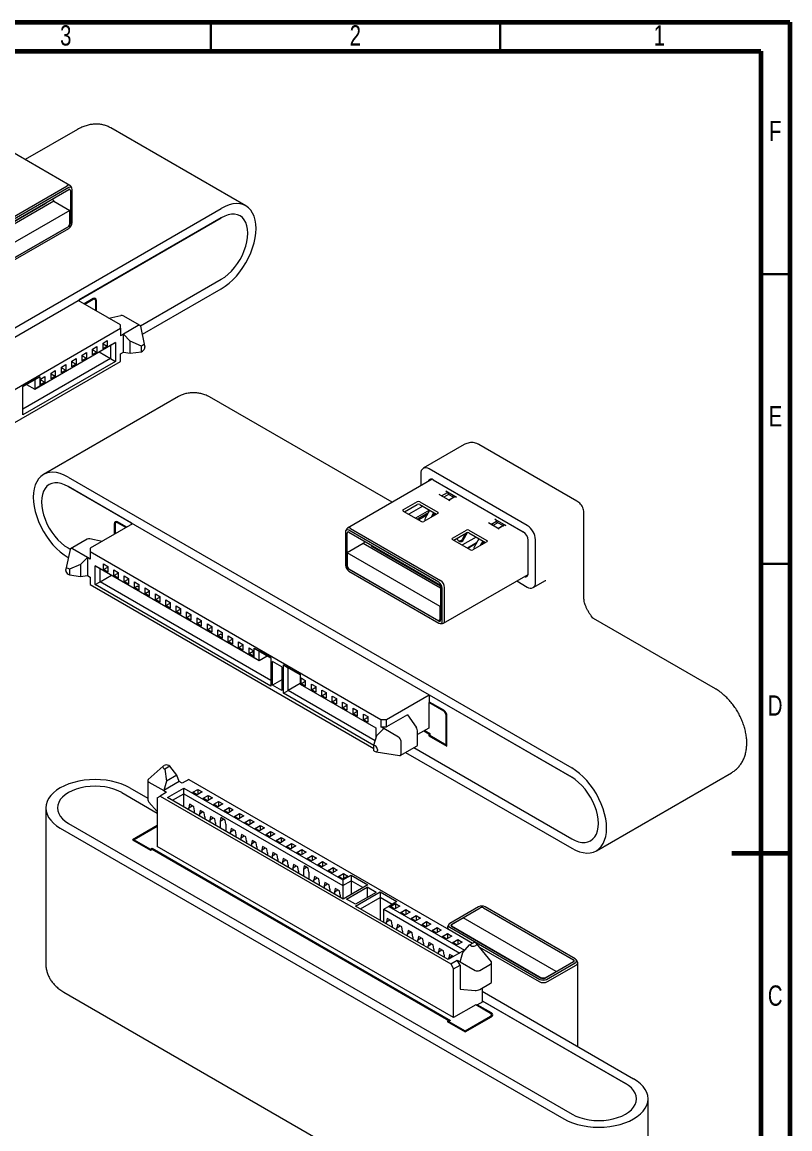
# Model space of a CAD drawing. Header units: millimetres. Extents: x 15 to 415, y 5 to 292.
# Drawn here: x 282.4 to 415, y 100.9 to 292 of the extents above; entities that cross this region are included whole.
import ezdxf

# ---------------------------------------------------------------- set-up
doc = ezdxf.new("R2010")
doc.units = ezdxf.units.MM
doc.styles.add('SLDTEXTSTYLE0', font='TXT', dxfattribs={"width": 0.75})

msp = doc.modelspace()

# ---------------------------------------------------------------- linework, layer by layer
at = {"color": 7, "linetype": 'Continuous', "lineweight": 60}
for p, q in [((15, 292), (415, 292)), ((415, 292), (415, 5)), ((20, 287), (410, 287)), ((410, 287), (410, 10)), ((415, 148.5), (405, 148.5))]:
    msp.add_line(p, q, dxfattribs=at)
at = {"color": 7, "linetype": 'Continuous', "lineweight": 30}
for p, q in [((315, 292), (315, 287)), ((365, 292), (365, 287)), ((415, 248.5), (410, 248.5)), ((415, 198.5), (410, 198.5))]:
    msp.add_line(p, q, dxfattribs=at)
at = {"color": 7, "linetype": 'Continuous', "lineweight": 15}
for p, q in [((291.984, 273.472), (282.965, 268.265)), ((321.068, 260.273), (297.733, 273.744)), ((290.696, 263.803), (276.08, 272.24)), ((274.639, 254.773), (290.196, 263.753)), ((290.998, 263.372), (290.829, 263.666)), ((290.478, 263.443), (274.922, 254.463)), ((274.922, 254.12), (290.478, 263.1)), ((290.761, 262.937), (290.761, 257.221)), ((291.058, 257.393), (291.058, 263.108)), ((229.844, 209.643), (316.818, 259.852)), ((287.933, 261.099), (274.639, 253.425)), ((274.732, 253.925), (286.521, 260.731)), ((286.521, 260.731), (286.447, 260.773)), ((286.474, 260.789), (286.521, 260.731)), ((287.641, 261.462), (287.933, 261.099)), ((287.933, 261.099), (290.691, 259.507)), ((229.844, 208.01), (316.818, 258.219)), ((290.691, 259.507), (274.639, 250.241)), ((290.691, 257.18), (290.691, 259.507)), ((316.818, 258.219), (292.275, 244.051)), ((290.478, 256.731), (274.922, 247.751)), ((274.922, 247.751), (290.408, 256.69)), ((274.922, 247.408), (290.478, 256.388)), ((290.691, 257.18), (290.408, 256.69)), ((302.882, 239.559), (316.818, 247.604)), ((303.201, 238.11), (316.818, 245.971)), ((299.416, 239.724), (292.098, 243.948)), ((292.275, 243.846), (292.275, 244.051)), ((294.707, 244.271), (293.123, 243.356)), ((294.707, 244.107), (293.265, 243.275)), ((295.007, 244.137), (294.742, 244.29)), ((295.131, 242.197), (295.131, 243.862)), ((295.273, 242.116), (295.273, 243.944)), ((297.413, 240.88), (299.468, 241.359)), ((302.815, 239.63), (299.895, 241.315)), ((249.226, 210.178), (299.416, 239.152)), ((299.416, 239.152), (299.416, 239.724)), ((299.416, 239.152), (299.416, 237.846)), ((302.485, 239.617), (299.911, 238.131)), ((303.623, 236.108), (302.907, 239.501)), ((296.404, 236.597), (297.139, 237.021)), ((297.139, 237.021), (297.139, 236.041)), ((299.911, 238.131), (299.416, 237.846)), ((299.911, 235.029), (299.911, 238.131)), ((301.085, 236.935), (299.911, 238.131)), ((303.023, 236.09), (301.085, 236.935)), ((301.085, 234.869), (301.085, 236.935)), ((284.624, 228.653), (297.719, 236.213)), ((285.472, 229.143), (298.568, 236.703)), ((294.608, 235.56), (295.343, 235.984)), ((294.608, 234.58), (294.608, 235.56)), ((294.608, 235.429), (295.343, 235.004)), ((295.343, 235.004), (294.608, 234.58)), ((295.343, 235.984), (295.343, 235.004)), ((295.739, 235.069), (297.719, 233.926)), ((296.404, 235.617), (296.404, 236.597)), ((296.404, 236.466), (297.139, 236.041)), ((297.139, 236.041), (296.404, 235.617)), ((298.568, 236.703), (297.719, 236.213)), ((297.719, 236.213), (297.719, 233.926)), ((298.568, 236.703), (298.568, 233.436)), ((299.416, 234.743), (299.911, 235.029)), ((299.911, 235.029), (301.085, 234.869)), ((301.085, 234.869), (303.023, 235.11)), ((303.219, 236.203), (303.023, 236.09)), ((303.023, 235.11), (303.023, 236.09)), ((303.023, 235.11), (303.219, 235.224)), ((303.631, 236.024), (303.631, 235.878)), ((250.428, 205.156), (299.416, 233.436)), ((297.719, 233.926), (282.573, 225.183)), ((298.568, 233.436), (282.573, 224.203)), ((291.016, 233.486), (291.751, 233.911)), ((291.016, 232.506), (291.016, 233.486)), ((291.016, 233.355), (291.751, 232.931)), ((291.751, 233.911), (291.751, 232.931)), ((292.812, 234.523), (293.547, 234.947)), ((292.812, 233.543), (292.812, 234.523)), ((292.812, 234.392), (293.547, 233.968)), ((293.547, 233.968), (292.812, 233.543)), ((293.547, 234.947), (293.547, 233.968)), ((297.719, 233.926), (298.568, 233.436)), ((299.416, 233.436), (299.416, 234.743)), ((287.424, 231.412), (288.159, 231.837)), ((287.424, 230.433), (287.424, 231.412)), ((287.424, 231.282), (288.159, 230.857)), ((288.159, 231.837), (288.159, 230.857)), ((289.22, 232.449), (289.955, 232.874)), ((289.22, 231.469), (289.22, 232.449)), ((289.22, 232.318), (289.955, 231.894)), ((289.955, 231.894), (289.22, 231.469)), ((289.955, 232.874), (289.955, 231.894)), ((291.751, 232.931), (291.016, 232.506)), ((282.573, 229.102), (285.472, 230.776)), ((284.624, 230.286), (282.573, 229.102)), ((283.209, 229.469), (284.624, 228.653)), ((285.472, 230.776), (284.624, 230.286)), ((284.624, 230.286), (284.624, 228.653)), ((285.472, 230.776), (285.472, 229.143)), ((285.628, 230.376), (286.363, 230.8)), ((285.628, 229.396), (285.628, 230.376)), ((285.628, 230.245), (286.363, 229.82)), ((286.363, 229.82), (285.628, 229.396)), ((286.363, 230.8), (286.363, 229.82)), ((288.159, 230.857), (287.424, 230.433)), ((282.573, 224.203), (282.573, 229.102)), ((285.472, 229.143), (284.624, 228.653)), ((309.449, 227.364), (286.115, 213.893)), ((346.349, 209.109), (315.199, 227.092)), ((358.767, 219.065), (351.696, 214.983)), ((378.237, 209.317), (361.267, 219.114)), ((351.282, 214.067), (351.282, 211.956)), ((369.666, 205.087), (352.696, 214.884)), ((290.364, 213.472), (377.338, 163.263)), ((353.235, 213.083), (338.619, 204.646)), ((353.403, 213.006), (368.959, 204.025)), ((290.364, 211.839), (377.338, 161.63)), ((301.331, 205.508), (290.364, 211.839)), ((356.316, 209.365), (354.435, 210.45)), ((354.859, 210.205), (355.864, 210.785)), ((356.083, 210.479), (355.234, 209.989)), ((355.567, 211.103), (357.447, 210.018)), ((355.984, 210.585), (355.864, 210.785)), ((356.931, 209.989), (356.083, 210.479)), ((350.659, 209.218), (348.255, 207.83)), ((348.467, 207.462), (350.659, 208.728)), ((351.614, 208.421), (349.21, 207.033)), ((351.084, 209.218), (354.195, 207.421)), ((351.084, 208.728), (353.983, 207.054)), ((356.083, 209.499), (356.931, 209.989)), ((357.15, 210.042), (356.146, 209.462)), ((357.15, 210.042), (357.03, 209.981)), ((348.255, 207.585), (351.366, 205.789)), ((352.781, 207.748), (350.377, 206.36)), ((352.561, 207.294), (350.66, 206.197)), ((352.322, 206.871), (350.907, 206.054)), ((354.195, 207.177), (351.791, 205.789)), ((352.783, 207.687), (352.039, 206.368)), ((352.809, 207.732), (352.783, 207.687)), ((353.49, 207.279), (353.064, 206.524)), ((353.457, 206.751), (353.693, 207.169)), ((353.516, 207.323), (353.49, 207.279)), ((353.693, 207.169), (353.717, 207.208)), ((379.444, 192.511), (379.444, 207.127)), ((301.508, 205.406), (294.19, 201.181)), ((298.333, 205.402), (298.333, 203.573)), ((298.475, 205.32), (298.475, 203.655)), ((298.864, 205.747), (298.599, 205.595)), ((300.483, 204.814), (298.899, 205.728)), ((300.341, 204.732), (298.899, 205.565)), ((301.331, 205.304), (301.331, 205.508)), ((338.486, 204.509), (338.317, 204.215)), ((339.119, 204.597), (354.676, 195.616)), ((364.816, 204.458), (362.935, 205.544)), ((363.359, 205.299), (364.363, 205.878)), ((364.582, 205.572), (363.734, 205.082)), ((364.066, 206.197), (365.947, 205.111)), ((364.483, 205.678), (364.363, 205.878)), ((365.431, 205.082), (364.582, 205.572)), ((364.582, 204.593), (365.431, 205.082)), ((365.65, 205.135), (364.646, 204.556)), ((365.65, 205.135), (365.53, 205.074)), ((293.684, 202.757), (290.793, 201.088)), ((296.248, 202.369), (294.126, 202.809)), ((338.257, 203.952), (338.257, 198.236)), ((338.554, 198.064), (338.554, 203.78)), ((354.393, 195.306), (338.836, 204.286)), ((338.836, 203.943), (354.393, 194.963)), ((356.74, 202.931), (359.145, 204.319)), ((356.74, 202.686), (359.852, 200.89)), ((356.953, 202.564), (359.145, 203.829)), ((358.994, 203.742), (358.403, 202.694)), ((360.842, 203.094), (358.498, 201.741)), ((358.606, 202.585), (359.337, 203.88)), ((359.569, 204.319), (362.68, 202.523)), ((359.569, 203.829), (362.468, 202.156)), ((361.268, 202.788), (360.524, 201.469)), ((361.294, 202.833), (361.268, 202.788)), ((369.808, 196.84), (369.808, 202.556)), ((371.081, 195.288), (371.081, 202.637)), ((290.699, 200.958), (289.983, 197.566)), ((290.364, 201.224), (290.724, 201.017)), ((293.695, 199.589), (291.121, 201.075)), ((294.19, 201.181), (294.19, 200.61)), ((294.19, 200.61), (344.38, 171.635)), ((294.19, 200.61), (294.19, 199.303)), ((341.311, 201.983), (338.554, 200.391)), ((341.603, 202.346), (341.311, 201.983)), ((354.676, 194.268), (341.311, 201.983)), ((342.723, 201.615), (342.77, 201.673)), ((342.797, 201.657), (342.723, 201.615)), ((342.723, 201.615), (354.583, 194.768)), ((357.812, 202.458), (358.016, 202.348)), ((359.347, 201.251), (360.91, 202.154)), ((360.808, 201.972), (359.393, 201.155)), ((362.68, 202.278), (360.276, 200.89)), ((361.975, 202.38), (361.549, 201.625)), ((361.943, 201.852), (362.179, 202.271)), ((362.001, 202.425), (361.975, 202.38)), ((362.179, 202.271), (362.202, 202.309)), ((290.364, 199.591), (290.405, 199.567)), ((293.695, 199.589), (292.521, 198.393)), ((293.695, 199.589), (293.695, 196.486)), ((294.19, 199.303), (293.695, 199.589)), ((354.605, 191.125), (338.554, 200.391)), ((338.554, 200.391), (338.554, 198.064)), ((289.975, 197.336), (289.975, 197.482)), ((290.583, 197.548), (290.387, 197.661)), ((292.521, 198.393), (290.583, 197.548)), ((290.583, 197.548), (290.583, 196.568)), ((292.521, 198.393), (292.521, 196.327)), ((295.038, 198.16), (322.502, 182.305)), ((295.038, 194.894), (295.038, 198.16)), ((295.887, 197.67), (295.038, 198.16)), ((295.887, 197.67), (323.351, 181.815)), ((295.887, 195.384), (295.887, 197.67)), ((296.467, 197.499), (296.467, 198.479)), ((296.467, 198.479), (297.202, 198.054)), ((296.467, 197.499), (297.202, 197.923)), ((297.202, 197.074), (296.467, 197.499)), ((297.202, 198.054), (297.202, 197.074)), ((298.263, 196.462), (298.263, 197.442)), ((298.263, 197.442), (298.998, 197.017)), ((298.263, 196.462), (298.998, 196.886)), ((298.998, 197.017), (298.998, 196.037)), ((338.554, 198.064), (338.836, 197.574)), ((338.836, 197.574), (354.322, 188.635)), ((354.393, 188.594), (338.836, 197.574)), ((338.836, 197.232), (354.393, 188.251)), ((290.387, 196.681), (290.583, 196.568)), ((290.583, 196.568), (292.521, 196.327)), ((292.521, 196.327), (293.695, 196.486)), ((293.695, 196.486), (294.19, 196.2)), ((294.19, 196.2), (294.19, 194.894)), ((294.19, 194.894), (343.178, 166.613)), ((295.038, 194.894), (295.887, 195.384)), ((325.401, 177.366), (295.038, 194.894)), ((295.887, 195.384), (297.867, 196.527)), ((325.401, 178.345), (295.887, 195.384)), ((298.998, 196.037), (298.263, 196.462)), ((300.059, 195.425), (300.059, 196.405)), ((300.059, 196.405), (300.794, 195.98)), ((300.059, 195.425), (300.794, 195.85)), ((300.794, 195.001), (300.059, 195.425)), ((300.794, 195.98), (300.794, 195.001)), ((301.855, 194.388), (301.855, 195.368)), ((301.855, 195.368), (302.59, 194.944)), ((302.59, 194.944), (302.59, 193.964)), ((355.176, 188.218), (369.791, 196.655)), ((367.838, 195.527), (369.666, 194.472)), ((370.666, 194.373), (372.788, 195.597)), ((301.855, 194.388), (302.307, 194.65)), ((302.59, 193.964), (301.855, 194.388)), ((302.307, 194.65), (302.59, 194.591)), ((302.59, 194.486), (302.307, 194.65)), ((303.651, 193.351), (303.651, 194.331)), ((303.651, 194.331), (304.386, 193.907)), ((303.651, 193.351), (304.386, 193.776)), ((304.386, 192.927), (303.651, 193.351)), ((304.386, 193.907), (304.386, 192.927)), ((305.447, 192.315), (305.447, 193.294)), ((305.447, 193.294), (306.182, 192.87)), ((354.676, 194.473), (354.676, 188.757)), ((354.973, 188.586), (354.973, 194.302)), ((355.383, 188.676), (355.383, 194.391)), ((305.447, 192.315), (306.182, 192.739)), ((306.182, 191.89), (305.447, 192.315)), ((306.182, 192.87), (306.182, 191.89)), ((307.243, 191.278), (307.243, 192.258)), ((307.243, 192.258), (307.978, 191.833)), ((307.243, 191.278), (307.978, 191.702)), ((307.978, 190.853), (307.243, 191.278)), ((307.978, 191.833), (307.978, 190.853)), ((309.039, 190.241), (309.039, 191.221)), ((309.039, 191.221), (309.774, 190.796)), ((354.676, 191.166), (354.605, 191.125)), ((354.605, 188.798), (354.605, 191.125)), ((309.039, 190.241), (309.774, 190.665)), ((309.774, 189.816), (309.039, 190.241)), ((309.774, 190.796), (309.774, 189.816)), ((310.835, 189.204), (310.835, 190.184)), ((310.835, 190.184), (311.57, 189.759)), ((310.835, 189.204), (311.57, 189.629)), ((311.57, 188.78), (310.835, 189.204)), ((311.57, 189.759), (311.57, 188.78)), ((312.631, 188.167), (312.631, 189.147)), ((312.631, 189.147), (313.366, 188.723)), ((312.631, 188.167), (313.366, 188.592)), ((313.366, 187.743), (312.631, 188.167)), ((313.366, 188.723), (313.366, 187.743)), ((314.427, 187.13), (314.427, 188.11)), ((314.427, 188.11), (315.162, 187.686)), ((314.427, 187.13), (315.162, 187.555)), ((315.162, 187.686), (315.162, 186.706)), ((354.322, 188.635), (354.676, 188.839)), ((354.605, 188.798), (354.322, 188.635)), ((354.676, 188.839), (354.605, 188.798)), ((354.651, 188.172), (354.99, 188.171)), ((402.173, 176.883), (381.066, 189.067)), ((315.162, 186.706), (314.427, 187.13)), ((316.223, 186.094), (316.223, 187.073)), ((316.223, 187.073), (316.959, 186.649)), ((316.223, 186.094), (316.676, 186.355)), ((316.959, 185.669), (316.223, 186.094)), ((316.676, 186.355), (316.959, 186.296)), ((316.959, 186.192), (316.676, 186.355)), ((316.959, 186.649), (316.959, 185.669)), ((318.019, 185.057), (318.019, 186.037)), ((318.019, 186.037), (318.755, 185.612)), ((318.019, 185.057), (318.755, 185.481)), ((318.755, 185.612), (318.755, 184.632)), ((318.755, 184.632), (318.019, 185.057)), ((319.815, 184.02), (319.815, 185)), ((319.815, 185), (320.551, 184.575)), ((319.815, 184.02), (320.551, 184.444)), ((320.551, 183.595), (319.815, 184.02)), ((320.551, 184.575), (320.551, 183.595)), ((321.611, 182.983), (321.611, 183.963)), ((321.611, 183.963), (322.347, 183.538)), ((322.347, 183.538), (322.347, 182.559)), ((322.502, 183.938), (325.401, 182.265)), ((322.502, 182.305), (322.502, 183.938)), ((322.502, 183.938), (323.351, 183.449)), ((325.401, 182.265), (323.351, 183.449)), ((323.351, 181.815), (323.351, 183.449)), ((321.611, 182.983), (322.347, 183.408)), ((322.347, 182.559), (321.611, 182.983)), ((322.502, 182.305), (323.351, 181.815)), ((323.351, 181.815), (324.765, 182.632)), ((325.401, 182.265), (325.401, 177.366)), ((325.684, 177.529), (325.684, 181.612)), ((327.254, 180.705), (325.684, 181.612)), ((327.254, 180.705), (327.254, 176.623)), ((327.537, 181.032), (330.436, 179.358)), ((327.537, 176.133), (327.537, 181.032)), ((327.537, 181.032), (328.385, 180.542)), ((330.436, 179.358), (328.385, 180.542)), ((328.385, 176.623), (328.385, 180.542)), ((327.254, 178.435), (325.684, 177.529)), ((330.436, 177.807), (328.385, 176.623)), ((330.436, 179.358), (330.436, 177.725)), ((330.436, 177.725), (343.532, 170.165)), ((330.436, 177.725), (330.436, 177.725)), ((330.436, 177.725), (343.532, 170.165)), ((330.592, 177.799), (330.592, 178.779)), ((330.592, 178.779), (331.327, 178.354)), ((330.592, 177.799), (331.327, 178.223)), ((331.327, 177.374), (330.592, 177.799)), ((331.327, 178.354), (331.327, 177.374)), ((332.388, 176.762), (332.388, 177.742)), ((332.388, 177.742), (333.123, 177.317)), ((327.254, 176.623), (325.684, 177.529)), ((327.537, 176.133), (328.385, 176.623)), ((343.178, 167.103), (327.537, 176.133)), ((343.417, 167.945), (328.385, 176.623)), ((332.388, 176.762), (333.123, 177.187)), ((333.123, 176.337), (332.388, 176.762)), ((333.123, 177.317), (333.123, 176.337)), ((334.184, 175.725), (334.184, 176.705)), ((334.184, 176.705), (334.919, 176.28)), ((334.184, 175.725), (334.919, 176.15)), ((334.919, 176.28), (334.919, 175.301)), ((345.37, 171.635), (352.689, 175.86)), ((352.795, 174.615), (352.795, 175.799)), ((377.338, 161.63), (352.795, 175.799)), ((334.919, 175.301), (334.184, 175.725)), ((335.98, 174.688), (335.98, 175.668)), ((335.98, 175.668), (336.715, 175.244)), ((335.98, 174.688), (336.715, 175.113)), ((336.715, 174.264), (335.98, 174.688)), ((336.715, 175.244), (336.715, 174.264)), ((337.776, 173.651), (337.776, 174.631)), ((337.776, 174.631), (338.511, 174.207)), ((337.776, 173.651), (338.511, 174.076)), ((338.511, 174.207), (338.511, 173.227)), ((352.795, 174.615), (352.653, 174.533)), ((352.653, 174.533), (352.653, 170.124)), ((355.227, 173.047), (352.653, 174.533)), ((355.227, 173.211), (352.795, 174.615)), ((338.511, 173.227), (337.776, 173.651)), ((339.572, 172.615), (339.572, 173.595)), ((339.572, 173.595), (340.307, 173.17)), ((339.572, 172.615), (340.307, 173.039)), ((340.307, 172.19), (339.572, 172.615)), ((340.307, 173.17), (340.307, 172.19)), ((341.368, 171.578), (341.368, 172.558)), ((341.368, 172.558), (342.103, 172.133)), ((341.368, 171.578), (342.103, 172.002)), ((342.103, 172.133), (342.103, 171.153)), ((348.985, 172.416), (345.37, 170.329)), ((348.985, 172.416), (350.467, 170.299)), ((355.651, 167.25), (355.651, 172.313)), ((355.793, 167.005), (355.793, 172.231)), ((342.103, 171.153), (341.368, 171.578)), ((343.532, 170.165), (343.532, 168.308)), ((343.701, 168.847), (344.875, 170.043)), ((344.38, 171.635), (344.38, 170.329)), ((344.38, 171.635), (345.37, 171.635)), ((344.875, 170.043), (344.38, 170.329)), ((344.38, 170.329), (345.37, 170.329)), ((347.449, 168.557), (344.875, 170.043)), ((345.37, 170.329), (345.37, 171.635)), ((352.653, 170.124), (350.711, 169.003)), ((343.178, 167.185), (343.701, 168.847)), ((350.711, 167.337), (350.711, 169.46)), ((351.805, 169.634), (352.682, 169.128)), ((351.946, 169.716), (352.823, 169.209)), ((352.823, 169.209), (352.682, 169.128)), ((352.682, 169.128), (352.682, 168.801)), ((352.823, 168.883), (352.682, 168.801)), ((352.682, 168.801), (355.793, 167.005)), ((352.823, 169.209), (352.823, 168.883)), ((352.823, 168.883), (355.651, 167.25)), ((343.374, 167.072), (343.178, 167.185)), ((343.178, 166.206), (343.178, 167.185)), ((343.786, 166.417), (343.786, 166.272)), ((347.721, 165.408), (350.639, 167.093)), ((347.873, 165.699), (347.873, 167.822)), ((350.063, 166.761), (377.338, 151.015)), ((355.651, 167.25), (355.793, 167.332)), ((343.178, 166.206), (343.374, 166.092)), ((343.545, 166.027), (347.6, 165.387)), ((348.649, 165.944), (377.338, 149.382)), ((306.779, 163.562), (304.199, 161.246)), ((306.848, 163.611), (306.974, 163.684)), ((306.899, 163.165), (307.095, 163.052)), ((307.944, 163.542), (307.095, 163.052)), ((307.095, 163.052), (307.332, 160.951)), ((307.944, 163.542), (307.747, 163.655)), ((309.121, 161.984), (307.944, 163.542)), ((381.588, 148.961), (404.923, 162.432)), ((304.133, 161.101), (304.133, 157.761)), ((304.309, 160.823), (306.883, 159.337)), ((307.332, 160.951), (306.883, 159.337)), ((309.57, 160.888), (306.883, 159.337)), ((309.121, 161.984), (307.332, 160.951)), ((309.57, 160.888), (309.121, 161.984)), ((310.065, 160.602), (309.57, 160.888)), ((311.196, 161.255), (310.065, 160.602)), ((311.196, 161.255), (360.184, 132.975)), ((299.628, 158.992), (305.752, 155.457)), ((301.042, 159.809), (304.133, 158.024)), ((307.378, 159.051), (306.247, 158.398)), ((306.883, 159.337), (307.378, 159.051)), ((307.519, 158.153), (310.348, 159.786)), ((308.368, 157.663), (310.348, 158.806)), ((310.348, 159.786), (337.812, 143.931)), ((310.348, 158.806), (310.348, 159.786)), ((310.348, 158.806), (337.812, 142.951)), ((310.348, 156.52), (310.348, 158.806)), ((311.918, 159.043), (312.766, 159.533)), ((312.653, 158.618), (311.918, 159.043)), ((313.502, 159.108), (312.653, 158.618)), ((312.766, 159.533), (313.502, 159.108)), ((312.766, 159.533), (312.766, 158.684)), ((305.752, 155.734), (304.309, 157.353)), ((305.752, 158.112), (306.247, 158.398)), ((305.752, 158.112), (305.752, 149.702)), ((306.247, 158.398), (356.437, 129.423)), ((337.883, 140.625), (307.519, 158.153)), ((311.352, 156.969), (311.239, 156.381)), ((311.239, 156.381), (311.805, 156.707)), ((312.087, 156.544), (311.352, 156.969)), ((313.714, 158.006), (314.562, 158.496)), ((314.449, 157.581), (313.714, 158.006)), ((315.298, 158.071), (314.449, 157.581)), ((314.562, 158.496), (315.298, 158.071)), ((314.562, 158.496), (314.562, 157.647)), ((315.51, 156.969), (316.358, 157.459)), ((316.245, 156.545), (315.51, 156.969)), ((317.094, 157.034), (316.245, 156.545)), ((316.358, 157.459), (317.094, 157.034)), ((316.358, 157.459), (316.358, 156.61)), ((286.532, 156.339), (286.532, 129.393)), ((311.239, 156.006), (311.239, 156.381)), ((312.201, 155.826), (312.087, 156.544)), ((312.201, 155.451), (312.201, 155.826)), ((313.148, 155.932), (313.035, 155.344)), ((313.035, 155.344), (313.601, 155.671)), ((313.035, 155.344), (313.035, 154.969)), ((313.883, 155.507), (313.148, 155.932)), ((313.997, 154.789), (313.883, 155.507)), ((313.997, 154.789), (313.997, 154.414)), ((314.944, 154.895), (314.831, 154.307)), ((315.679, 154.471), (314.944, 154.895)), ((317.306, 155.932), (318.154, 156.422)), ((318.041, 155.508), (317.306, 155.932)), ((318.89, 155.998), (318.041, 155.508)), ((318.154, 156.422), (318.89, 155.998)), ((318.154, 156.422), (318.154, 155.573)), ((319.102, 154.895), (319.95, 155.385)), ((319.837, 154.471), (319.102, 154.895)), ((320.686, 154.961), (319.837, 154.471)), ((319.95, 155.385), (320.686, 154.961)), ((319.95, 155.385), (319.95, 154.536)), ((289.022, 152.869), (375.996, 102.66)), ((290.436, 153.686), (377.41, 103.477)), ((305.752, 153.326), (301.481, 150.861)), ((305.752, 153.163), (301.764, 150.861)), ((314.831, 154.307), (315.397, 154.634)), ((314.831, 154.307), (314.831, 153.932)), ((315.793, 153.752), (315.679, 154.471)), ((315.793, 153.752), (315.793, 153.377)), ((316.74, 154.675), (316.627, 154.087)), ((316.627, 154.087), (317.193, 154.414)), ((316.627, 154.087), (316.627, 152.895)), ((317.476, 154.25), (316.74, 154.675)), ((317.589, 153.532), (317.476, 154.25)), ((317.589, 153.532), (317.589, 152.34)), ((320.898, 153.859), (321.746, 154.348)), ((321.633, 153.434), (320.898, 153.859)), ((322.482, 153.924), (321.633, 153.434)), ((321.746, 154.348), (322.482, 153.924)), ((321.746, 154.348), (321.746, 153.499)), ((322.694, 152.822), (323.543, 153.312)), ((324.278, 152.887), (323.429, 152.397)), ((323.543, 153.312), (324.278, 152.887)), ((323.543, 153.312), (323.543, 152.463)), ((318.536, 152.821), (318.423, 152.234)), ((318.423, 152.234), (318.989, 152.56)), ((318.423, 151.858), (318.423, 152.234)), ((319.272, 152.397), (318.536, 152.821)), ((319.385, 151.678), (319.272, 152.397)), ((319.385, 151.303), (319.385, 151.678)), ((320.332, 151.785), (320.219, 151.197)), ((320.219, 151.197), (320.785, 151.523)), ((320.219, 151.197), (320.219, 150.822)), ((321.068, 151.36), (320.332, 151.785)), ((321.181, 150.642), (321.068, 151.36)), ((323.429, 152.397), (322.694, 152.822)), ((324.49, 151.785), (325.339, 152.275)), ((325.225, 151.36), (324.49, 151.785)), ((326.074, 151.85), (325.225, 151.36)), ((325.339, 152.275), (326.074, 151.85)), ((325.339, 152.275), (325.339, 151.426)), ((326.286, 150.748), (327.135, 151.238)), ((327.135, 151.238), (327.87, 150.813)), ((327.135, 151.238), (327.135, 150.389)), ((301.481, 150.861), (304.592, 149.065)), ((301.764, 150.861), (304.592, 149.228)), ((301.764, 150.861), (301.764, 150.698)), ((304.592, 149.228), (304.875, 149.391)), ((304.592, 149.065), (304.592, 149.228)), ((304.592, 149.065), (304.875, 149.228)), ((304.875, 149.391), (356.395, 119.65)), ((304.875, 149.228), (304.875, 149.391)), ((304.875, 149.228), (356.112, 119.65)), ((356.932, 120.156), (305.752, 149.702)), ((321.181, 150.642), (321.181, 150.266)), ((322.128, 150.748), (322.015, 150.16)), ((322.015, 150.16), (322.581, 150.486)), ((322.015, 150.16), (322.015, 149.785)), ((322.864, 150.323), (322.128, 150.748)), ((322.977, 149.605), (322.864, 150.323)), ((322.977, 149.605), (322.977, 149.23)), ((323.924, 149.711), (323.811, 149.123)), ((323.811, 149.123), (324.377, 149.45)), ((323.811, 149.123), (323.811, 148.748)), ((324.66, 149.286), (323.924, 149.711)), ((324.773, 148.568), (324.66, 149.286)), ((327.021, 150.324), (326.286, 150.748)), ((327.87, 150.813), (327.021, 150.324)), ((328.082, 149.711), (328.931, 150.201)), ((328.818, 149.287), (328.082, 149.711)), ((329.666, 149.777), (328.818, 149.287)), ((328.931, 150.201), (329.666, 149.777)), ((328.931, 150.201), (328.931, 149.352)), ((329.878, 148.674), (330.727, 149.164)), ((330.727, 149.164), (331.462, 148.74)), ((330.727, 149.164), (330.727, 148.315)), ((324.773, 148.568), (324.773, 148.193)), ((325.72, 148.674), (325.607, 148.086)), ((325.607, 148.086), (326.173, 148.413)), ((325.607, 148.086), (325.607, 147.711)), ((326.456, 148.25), (325.72, 148.674)), ((326.569, 147.531), (326.456, 148.25)), ((326.569, 147.531), (326.569, 147.156)), ((327.516, 147.637), (327.403, 147.049)), ((327.403, 147.049), (327.969, 147.376)), ((328.252, 147.213), (327.516, 147.637)), ((328.365, 146.494), (328.252, 147.213)), ((330.614, 148.25), (329.878, 148.674)), ((331.462, 148.74), (330.614, 148.25)), ((331.674, 147.638), (332.523, 148.127)), ((332.41, 147.213), (331.674, 147.638)), ((333.258, 147.703), (332.41, 147.213)), ((332.523, 148.127), (333.258, 147.703)), ((332.523, 148.127), (332.523, 147.278)), ((327.403, 147.049), (327.403, 146.674)), ((328.365, 146.494), (328.365, 146.119)), ((329.313, 146.6), (329.199, 146.012)), ((329.199, 146.012), (329.765, 146.339)), ((329.199, 146.012), (329.199, 145.637)), ((330.048, 146.176), (329.313, 146.6)), ((330.161, 145.457), (330.048, 146.176)), ((330.161, 145.457), (330.161, 145.082)), ((331.109, 146.38), (330.995, 145.792)), ((330.995, 145.792), (331.561, 146.119)), ((330.995, 145.792), (330.995, 144.601)), ((331.844, 145.956), (331.109, 146.38)), ((331.957, 145.237), (331.844, 145.956)), ((331.957, 145.237), (331.957, 144.045)), ((333.47, 146.601), (334.319, 147.091)), ((334.206, 146.176), (333.47, 146.601)), ((335.054, 146.666), (334.206, 146.176)), ((334.319, 147.091), (335.054, 146.666)), ((334.319, 147.091), (334.319, 146.241)), ((335.266, 145.564), (336.115, 146.054)), ((336.002, 145.139), (335.266, 145.564)), ((336.85, 145.629), (336.002, 145.139)), ((336.115, 146.054), (336.85, 145.629)), ((336.115, 146.054), (336.115, 145.205)), ((332.905, 144.527), (332.791, 143.939)), ((332.791, 143.939), (333.357, 144.265)), ((332.791, 143.564), (332.791, 143.939)), ((333.64, 144.102), (332.905, 144.527)), ((333.753, 143.384), (333.64, 144.102)), ((333.753, 143.009), (333.753, 143.384)), ((334.701, 143.49), (334.588, 142.902)), ((335.436, 143.065), (334.701, 143.49)), ((337.062, 144.527), (337.911, 145.017)), ((337.798, 144.102), (337.062, 144.527)), ((338.646, 144.592), (337.798, 144.102)), ((337.812, 143.931), (339.226, 144.747)), ((337.812, 143.931), (337.812, 142.951)), ((337.812, 142.951), (339.226, 143.768)), ((337.911, 145.017), (338.646, 144.592)), ((337.911, 145.017), (337.911, 144.168)), ((339.226, 144.747), (342.125, 143.074)), ((339.226, 144.747), (339.226, 143.768)), ((341.277, 142.584), (339.226, 143.768)), ((339.226, 143.768), (339.226, 141.4)), ((334.588, 142.902), (335.153, 143.229)), ((334.588, 142.902), (334.588, 142.527)), ((335.549, 142.347), (335.436, 143.065)), ((335.549, 142.347), (335.549, 141.972)), ((336.497, 142.453), (336.384, 141.865)), ((336.384, 141.865), (336.949, 142.192)), ((336.384, 141.865), (336.384, 141.49)), ((337.232, 142.029), (336.497, 142.453)), ((337.345, 141.31), (337.232, 142.029)), ((337.812, 142.951), (337.812, 140.665)), ((342.125, 143.074), (337.883, 140.625)), ((338.448, 140.625), (341.984, 142.666)), ((340.018, 139.392), (344.261, 141.841)), ((343.554, 141.759), (340.018, 139.718)), ((343.554, 141.759), (341.984, 142.666)), ((341.984, 142.666), (341.984, 140.853)), ((344.261, 141.841), (347.16, 140.167)), ((344.261, 141.841), (344.261, 140.861)), ((337.345, 141.31), (337.345, 140.935)), ((340.018, 139.718), (338.448, 140.625)), ((340.867, 138.902), (344.261, 140.861)), ((344.261, 140.861), (344.261, 136.943)), ((346.311, 139.678), (344.261, 140.861)), ((347.16, 140.167), (345.746, 139.351)), ((346.043, 139.343), (346.891, 139.833)), ((346.891, 139.833), (347.627, 139.408)), ((346.891, 139.833), (346.891, 138.984)), ((356.013, 130.158), (340.018, 139.392)), ((345.746, 139.351), (344.897, 138.861)), ((344.897, 138.861), (357.993, 131.301)), ((344.897, 136.575), (344.897, 138.861)), ((345.746, 139.351), (358.841, 131.791)), ((346.778, 138.918), (346.043, 139.343)), ((347.627, 139.408), (346.778, 138.918)), ((347.839, 138.306), (348.687, 138.796)), ((348.574, 137.881), (347.839, 138.306)), ((349.423, 138.371), (348.574, 137.881)), ((348.687, 138.796), (349.423, 138.371)), ((348.687, 138.796), (348.687, 137.947)), ((349.635, 137.269), (350.483, 137.759)), ((350.483, 137.759), (351.219, 137.334)), ((350.483, 137.759), (350.483, 136.91)), ((361.238, 139.263), (356.289, 136.406)), ((356.586, 136.235), (361.535, 139.092)), ((362.101, 139.092), (377.657, 130.112)), ((377.954, 130.283), (362.398, 139.263)), ((345.477, 137.269), (345.364, 136.681)), ((345.364, 136.681), (345.93, 137.008)), ((345.364, 136.306), (345.364, 136.681)), ((346.212, 136.844), (345.477, 137.269)), ((346.326, 136.126), (346.212, 136.844)), ((346.326, 136.126), (346.326, 135.751)), ((347.273, 136.232), (347.16, 135.644)), ((347.16, 135.644), (347.726, 135.971)), ((348.008, 135.808), (347.273, 136.232)), ((348.122, 135.089), (348.008, 135.808)), ((350.37, 136.845), (349.635, 137.269)), ((351.219, 137.334), (350.37, 136.845)), ((351.431, 136.232), (352.279, 136.722)), ((352.166, 135.808), (351.431, 136.232)), ((353.015, 136.298), (352.166, 135.808)), ((352.279, 136.722), (353.015, 136.298)), ((352.279, 136.722), (352.279, 135.873)), ((353.227, 135.195), (354.075, 135.685)), ((354.075, 135.685), (354.811, 135.261)), ((354.075, 135.685), (354.075, 134.836)), ((355.868, 135.745), (355.868, 135.467)), ((356.091, 136.222), (355.92, 135.928)), ((356.289, 135.737), (371.845, 126.756)), ((358.601, 137.398), (356.586, 136.235)), ((356.586, 136.235), (356.586, 135.908)), ((356.586, 135.908), (372.071, 126.968)), ((372.142, 126.928), (356.586, 135.908)), ((374.652, 128.132), (358.601, 137.398)), ((347.16, 135.269), (347.16, 135.644)), ((348.122, 135.089), (348.122, 134.714)), ((349.069, 135.195), (348.956, 134.607)), ((348.956, 134.607), (349.522, 134.934)), ((348.956, 134.232), (348.956, 134.607)), ((349.804, 134.771), (349.069, 135.195)), ((349.918, 134.052), (349.804, 134.771)), ((349.918, 134.052), (349.918, 133.677)), ((350.865, 134.158), (350.752, 133.57)), ((350.752, 133.57), (351.318, 133.897)), ((351.601, 133.734), (350.865, 134.158)), ((353.962, 134.771), (353.227, 135.195)), ((354.811, 135.261), (353.962, 134.771)), ((355.023, 134.159), (355.871, 134.648)), ((355.758, 133.734), (355.023, 134.159)), ((356.607, 134.224), (355.758, 133.734)), ((355.871, 134.648), (356.607, 134.224)), ((355.871, 134.648), (355.871, 133.799)), ((356.161, 135.337), (360.218, 132.995)), ((350.752, 133.195), (350.752, 133.57)), ((351.714, 133.015), (351.601, 133.734)), ((351.714, 133.015), (351.714, 132.64)), ((352.661, 133.122), (352.548, 132.534)), ((352.548, 132.534), (353.114, 132.86)), ((352.548, 132.158), (352.548, 132.534)), ((353.397, 132.697), (352.661, 133.122)), ((353.51, 131.978), (353.397, 132.697)), ((353.51, 131.978), (353.51, 131.603)), ((354.457, 132.085), (354.344, 131.497)), ((355.193, 131.66), (354.457, 132.085)), ((356.819, 133.122), (357.667, 133.612)), ((357.554, 132.697), (356.819, 133.122)), ((358.403, 133.187), (357.554, 132.697)), ((357.667, 133.612), (358.403, 133.187)), ((357.667, 133.612), (357.667, 132.763)), ((358.512, 131.405), (359.69, 132.69)), ((359.69, 132.69), (360.538, 133.179)), ((359.69, 132.69), (359.886, 132.576)), ((360.735, 133.066), (360.538, 133.179)), ((360.785, 132.62), (360.659, 132.547)), ((363.458, 129.76), (360.877, 132.951)), ((361.387, 132.32), (371.718, 126.356)), ((354.344, 131.497), (354.91, 131.823)), ((354.344, 131.122), (354.344, 131.497)), ((355.306, 130.942), (355.193, 131.66)), ((355.306, 130.942), (355.306, 130.566)), ((358.841, 131.791), (356.013, 130.158)), ((356.253, 131.048), (356.14, 130.46)), ((356.14, 130.46), (356.706, 130.787)), ((356.14, 130.232), (356.14, 130.46)), ((356.904, 130.672), (356.253, 131.048)), ((356.437, 129.423), (357.568, 130.077)), ((358.063, 129.219), (357.568, 130.077)), ((357.568, 130.077), (358.063, 129.791)), ((358.063, 129.791), (358.512, 131.405)), ((378.323, 129.805), (378.152, 130.099)), ((356.437, 129.423), (356.932, 128.566)), ((356.932, 128.566), (358.063, 129.219)), ((356.932, 120.156), (356.932, 128.566)), ((358.063, 129.791), (360.637, 128.305)), ((358.063, 129.219), (358.063, 125.045)), ((361.486, 128.305), (363.324, 129.366)), ((363.5, 126.274), (363.5, 129.645)), ((372.637, 126.968), (374.652, 128.132)), ((377.657, 129.785), (372.708, 126.928)), ((373.005, 126.756), (377.954, 129.614)), ((373.132, 126.356), (378.082, 129.213)), ((374.652, 128.05), (374.652, 128.132)), ((378.375, 115.166), (378.375, 129.622)), ((372.637, 126.968), (372.071, 126.968)), ((372.637, 126.895), (372.637, 126.968)), ((289.643, 124.55), (376.617, 74.341)), ((358.063, 125.045), (360.637, 124.82)), ((361.486, 125.028), (363.324, 126.09)), ((361.882, 125.257), (361.882, 122.85)), ((361.882, 124.687), (388.017, 109.6)), ((360.75, 122.36), (356.932, 120.156)), ((363.324, 120.874), (360.75, 122.36)), ((361.033, 122.36), (362.059, 122.952)), ((363.466, 120.956), (361.033, 122.36)), ((361.033, 122.197), (361.033, 122.36)), ((361.882, 123.054), (386.602, 108.783)), ((386.602, 108.783), (362.059, 122.952)), ((358.94, 117.854), (363.324, 120.384)), ((363.5, 120.324), (363.5, 120.629)), ((356.112, 119.65), (355.829, 119.486)), ((355.829, 119.486), (358.94, 117.69)), ((356.395, 119.65), (356.112, 119.486)), ((356.112, 119.486), (356.112, 119.65)), ((356.112, 119.486), (358.94, 117.854)), ((356.112, 119.486), (356.112, 119.323)), ((358.94, 117.69), (363.466, 120.303)), ((358.94, 117.854), (358.94, 117.69)), ((390.506, 79.184), (390.506, 106.13))]:
    msp.add_line(p, q, dxfattribs=at)
at = {"color": 7, "linetype": 'Continuous', "lineweight": 15, "flags": 128}
for points in [[(316.818, 245.971), (317.491, 246.403), (318.156, 246.917), (318.803, 247.507), (319.426, 248.164), (320.016, 248.881), (320.566, 249.649), (321.068, 250.458), (321.517, 251.297), (321.907, 252.157), (322.233, 253.027), (322.491, 253.894), (322.678, 254.75), (322.791, 255.583), (322.829, 256.382), (322.791, 257.137), (322.678, 257.839), (322.491, 258.479), (322.233, 259.049), (321.907, 259.542), (321.517, 259.952), (321.068, 260.273), (320.566, 260.502), (320.016, 260.635), (319.426, 260.671), (318.803, 260.609), (318.156, 260.45), (317.491, 260.197), (316.818, 259.852)], [(316.818, 247.604), (317.418, 247.996), (318.008, 248.472), (318.577, 249.024), (319.116, 249.642), (319.616, 250.316), (320.068, 251.035), (320.465, 251.786), (320.799, 252.556), (321.065, 253.332), (321.258, 254.101), (321.375, 254.85), (321.414, 255.565), (321.375, 256.235), (321.258, 256.848), (321.065, 257.394), (320.799, 257.863), (320.465, 258.248), (320.068, 258.541), (319.616, 258.738), (319.116, 258.835), (318.577, 258.831), (318.008, 258.725), (317.418, 258.52), (316.818, 258.219)], [(316.818, 247.604), (317.418, 247.996), (318.008, 248.472), (318.577, 249.024), (319.116, 249.642), (319.616, 250.316), (320.068, 251.035), (320.465, 251.786), (320.799, 252.556), (321.065, 253.332), (321.258, 254.101), (321.375, 254.85), (321.414, 255.565), (321.375, 256.235), (321.258, 256.848), (321.065, 257.394), (320.799, 257.863), (320.465, 258.248), (320.068, 258.541), (319.616, 258.738), (319.116, 258.835), (318.577, 258.831), (318.008, 258.725), (317.418, 258.52), (316.818, 258.219)], [(290.364, 213.472), (289.691, 213.817), (289.027, 214.07), (288.379, 214.229), (287.756, 214.29), (287.167, 214.255), (286.617, 214.121), (286.114, 213.893), (285.665, 213.572), (285.275, 213.162), (284.949, 212.669), (284.691, 212.099), (284.505, 211.459), (284.392, 210.757), (284.354, 210.001), (284.392, 209.203), (284.505, 208.37), (284.691, 207.514), (284.949, 206.646), (285.275, 205.777), (285.665, 204.917), (286.114, 204.077), (286.617, 203.269), (287.167, 202.501), (287.756, 201.784), (288.379, 201.127), (289.027, 200.537), (289.691, 200.023), (290.364, 199.591)], [(290.364, 211.839), (289.764, 212.14), (289.175, 212.345), (288.605, 212.451), (288.066, 212.455), (287.566, 212.358), (287.114, 212.161), (286.718, 211.868), (286.384, 211.483), (286.118, 211.014), (285.925, 210.468), (285.807, 209.855), (285.768, 209.185), (285.807, 208.47), (285.925, 207.721), (286.118, 206.952), (286.384, 206.176), (286.718, 205.406), (287.114, 204.655), (287.566, 203.936), (288.066, 203.262), (288.605, 202.644), (289.175, 202.092), (289.764, 201.616), (290.364, 201.224)], [(290.364, 211.839), (289.764, 212.14), (289.175, 212.345), (288.605, 212.451), (288.066, 212.455), (287.566, 212.358), (287.114, 212.161), (286.718, 211.868), (286.384, 211.483), (286.118, 211.014), (285.925, 210.468), (285.807, 209.855), (285.768, 209.185), (285.807, 208.47), (285.925, 207.721), (286.118, 206.952), (286.384, 206.176), (286.718, 205.406), (287.114, 204.655), (287.566, 203.936), (288.066, 203.262), (288.605, 202.644), (289.175, 202.092), (289.764, 201.616), (290.364, 201.224)], [(353.403, 213.006), (353.237, 213.082), (353.078, 213.119), (352.931, 213.113), (352.803, 213.065), (352.697, 212.978), (352.619, 212.853), (352.571, 212.7)], [(358.403, 202.694), (358.282, 202.543), (358.126, 202.446), (357.958, 202.418), (357.804, 202.463), (357.687, 202.574), (357.626, 202.734), (357.629, 202.92), (357.637, 202.959)], [(358.498, 201.741), (358.456, 201.718), (358.435, 201.708)], [(359.289, 201.215), (359.307, 201.227), (359.347, 201.251)], [(369.127, 196.272), (369.284, 196.237), (369.431, 196.243), (369.559, 196.29), (369.665, 196.378), (369.743, 196.502), (369.791, 196.658), (369.808, 196.84)], [(377.338, 149.382), (378.011, 149.037), (378.676, 148.784), (379.324, 148.626), (379.946, 148.564), (380.536, 148.6), (381.086, 148.733), (381.588, 148.961), (382.038, 149.283), (382.428, 149.692), (382.754, 150.185), (383.012, 150.755), (383.198, 151.395), (383.311, 152.098), (383.349, 152.853), (383.311, 153.652), (383.198, 154.484), (383.012, 155.34), (382.754, 156.208), (382.428, 157.077), (382.038, 157.937), (381.588, 158.777), (381.086, 159.586), (380.536, 160.353), (379.946, 161.07), (379.324, 161.728), (378.676, 162.317), (378.011, 162.831), (377.338, 163.263)], [(301.042, 159.809), (300.332, 160.175), (299.554, 160.494), (298.72, 160.76), (297.839, 160.971), (296.923, 161.123), (295.984, 161.215), (295.032, 161.246), (294.08, 161.215), (293.141, 161.123), (292.225, 160.971), (291.344, 160.76), (290.51, 160.494), (289.732, 160.175), (289.022, 159.809), (288.386, 159.398), (287.835, 158.95), (287.374, 158.468), (287.009, 157.96), (286.745, 157.431), (286.585, 156.888), (286.532, 156.339), (286.585, 155.79), (286.745, 155.247), (287.009, 154.718), (287.374, 154.21), (287.835, 153.728), (288.386, 153.28), (289.022, 152.869)], [(377.338, 151.015), (377.938, 150.714), (378.528, 150.509), (379.097, 150.404), (379.636, 150.4), (380.136, 150.497), (380.588, 150.693), (380.985, 150.987), (381.319, 151.371), (381.585, 151.84), (381.778, 152.386), (381.895, 152.999), (381.935, 153.669), (381.895, 154.385), (381.778, 155.133), (381.585, 155.902), (381.319, 156.679), (380.985, 157.449), (380.588, 158.199), (380.136, 158.918), (379.636, 159.592), (379.097, 160.211), (378.528, 160.763), (377.938, 161.238), (377.338, 161.63)], [(377.338, 151.015), (377.938, 150.714), (378.528, 150.509), (379.097, 150.404), (379.636, 150.4), (380.136, 150.497), (380.588, 150.693), (380.985, 150.987), (381.319, 151.371), (381.585, 151.84), (381.778, 152.386), (381.895, 152.999), (381.935, 153.669), (381.895, 154.385), (381.778, 155.133), (381.585, 155.902), (381.319, 156.679), (380.985, 157.449), (380.588, 158.199), (380.136, 158.918), (379.636, 159.592), (379.097, 160.211), (378.528, 160.763), (377.938, 161.238), (377.338, 161.63)], [(299.628, 158.992), (298.989, 159.316), (298.282, 159.589), (297.519, 159.806), (296.714, 159.964), (295.88, 160.059), (295.032, 160.091), (294.184, 160.059), (293.35, 159.964), (292.545, 159.806), (291.782, 159.589), (291.075, 159.316), (290.436, 158.992), (289.875, 158.623), (289.403, 158.215), (289.027, 157.775), (288.753, 157.31), (288.588, 156.829), (288.532, 156.339), (288.588, 155.849), (288.753, 155.368), (289.027, 154.903), (289.403, 154.463), (289.875, 154.055), (290.436, 153.686)], [(299.628, 158.992), (298.989, 159.316), (298.282, 159.589), (297.519, 159.806), (296.714, 159.964), (295.88, 160.059), (295.032, 160.091), (294.184, 160.059), (293.35, 159.964), (292.545, 159.806), (291.782, 159.589), (291.075, 159.316), (290.436, 158.992), (289.875, 158.623), (289.403, 158.215), (289.027, 157.775), (288.753, 157.31), (288.588, 156.829), (288.532, 156.339), (288.588, 155.849), (288.753, 155.368), (289.027, 154.903), (289.403, 154.463), (289.875, 154.055), (290.436, 153.686)], [(375.996, 102.66), (376.706, 102.293), (377.484, 101.975), (378.318, 101.709), (379.199, 101.498), (380.115, 101.346), (381.054, 101.254), (382.006, 101.223), (382.958, 101.254), (383.898, 101.346), (384.813, 101.498), (385.694, 101.709), (386.528, 101.975), (387.306, 102.293), (388.017, 102.66), (388.652, 103.07), (389.203, 103.519), (389.664, 104.001), (390.029, 104.509), (390.293, 105.038), (390.453, 105.58), (390.506, 106.13), (390.453, 106.679), (390.293, 107.222), (390.029, 107.751), (389.664, 108.259), (389.203, 108.741), (388.652, 109.189), (388.017, 109.6)], [(377.41, 103.477), (378.049, 103.153), (378.756, 102.88), (379.519, 102.663), (380.324, 102.505), (381.158, 102.41), (382.006, 102.378), (382.855, 102.41), (383.688, 102.505), (384.494, 102.663), (385.256, 102.88), (385.963, 103.153), (386.602, 103.477), (387.163, 103.846), (387.635, 104.254), (388.011, 104.694), (388.285, 105.159), (388.451, 105.64), (388.506, 106.13), (388.451, 106.62), (388.285, 107.101), (388.011, 107.566), (387.635, 108.006), (387.163, 108.414), (386.602, 108.783)], [(377.41, 103.477), (378.049, 103.153), (378.756, 102.88), (379.519, 102.663), (380.324, 102.505), (381.158, 102.41), (382.006, 102.378), (382.855, 102.41), (383.688, 102.505), (384.494, 102.663), (385.256, 102.88), (385.963, 103.153), (386.602, 103.477), (387.163, 103.846), (387.635, 104.254), (388.011, 104.694), (388.285, 105.159), (388.451, 105.64), (388.506, 106.13), (388.451, 106.62), (388.285, 107.101), (388.011, 107.566), (387.635, 108.006), (387.163, 108.414), (386.602, 108.783)]]:
    msp.add_lwpolyline(points, dxfattribs=at)
at = {"color": 7, "linetype": 'Continuous', "lineweight": 15}
for centre, radius, start, end in [((290.472, 263.42), 0.434, 34.659, 129.62541), ((290.705, 263.166), 0.358, 350.78596, 129.20329), ((290.589, 262.965), 0.175, 350.78596, 129.20328), ((289.799, 257.45), 1.26, 302.60548, 357.39452), ((290.147, 257.249), 0.615, 302.60548, 357.39452), ((294.928, 244), 0.349, 350.78596, 129.20329), ((294.873, 243.904), 0.262, 350.78596, 129.20329), ((352.144, 214.207), 0.873, 50.79671, 189.21404), ((355.096, 210.367), 0.874, 28.57949, 57.43024), ((356.265, 210.748), 0.325, 210.10693, 235.9028), ((350.871, 208.808), 0.461, 62.60967, 117.39033), ((350.871, 208.318), 0.461, 62.60967, 117.39033), ((356.989, 210.082), 0.109, 238.19947, 292.38069), ((357.278, 209.774), 0.296, 55.1136, 115.46657), ((348.302, 207.707), 0.131, 110.78342, 249.21658), ((352.495, 206.092), 0.533, 148.83832, 200.31893), ((354.148, 207.299), 0.131, 290.78342, 69.21658), ((298.678, 205.458), 0.349, 50.79671, 189.21404), ((298.733, 205.362), 0.262, 50.79671, 189.21404), ((338.843, 204.263), 0.434, 50.37459, 145.341), ((351.578, 206.198), 0.461, 242.60967, 297.39033), ((363.596, 205.46), 0.874, 28.57949, 57.43024), ((364.764, 205.841), 0.325, 210.10693, 235.9028), ((365.488, 205.175), 0.109, 238.19947, 292.38069), ((365.777, 204.868), 0.296, 55.1136, 115.46657), ((368.01, 202.498), 3.074, 2.60548, 57.39452), ((338.61, 204.009), 0.358, 50.79672, 189.21404), ((338.726, 203.808), 0.175, 50.79671, 189.21404), ((356.787, 202.809), 0.131, 110.78342, 249.21658), ((358.189, 202.772), 0.458, 247.81637, 335.80097), ((359.357, 203.91), 0.461, 62.60967, 117.39033), ((359.357, 203.42), 0.461, 62.60967, 117.39033), ((362.634, 202.401), 0.131, 290.78342, 69.21658), ((367.965, 202.472), 1.844, 2.60548, 57.39452), ((360.064, 201.3), 0.461, 242.60967, 297.39033), ((360.98, 201.193), 0.533, 148.83832, 200.31893), ((339.515, 198.293), 1.26, 182.60548, 237.39452), ((339.168, 198.092), 0.615, 182.60548, 237.39452), ((353.714, 194.244), 1.26, 2.60548, 57.39452), ((354.062, 194.445), 0.615, 2.60548, 57.39452), ((353.848, 194.322), 1.537, 2.60548, 57.39452), ((370.218, 195.149), 0.873, 230.79671, 9.21404), ((354.503, 188.729), 0.175, 230.79672, 9.21404), ((354.619, 188.529), 0.358, 230.79672, 9.21404), ((354.955, 188.603), 0.434, 274.65753, 9.63072), ((354.565, 172.175), 1.229, 2.60548, 57.39452), ((354.73, 172.271), 0.922, 2.60548, 57.39452), ((361.818, 138.144), 1.26, 62.60967, 117.39033), ((361.818, 138.546), 0.615, 62.60967, 117.39033), ((356.312, 135.743), 0.433, 154.66422, 249.63596), ((356.416, 136.071), 0.358, 110.78342, 249.21658), ((356.648, 136.071), 0.175, 110.78342, 249.21658), ((377.595, 129.948), 0.175, 290.78342, 69.21658), ((377.827, 129.948), 0.358, 290.78342, 69.21658), ((377.931, 129.62), 0.433, 290.36404, 25.33578), ((372.425, 127.721), 1.537, 242.60967, 297.39033), ((372.425, 127.875), 1.26, 242.60967, 297.39033), ((372.425, 127.473), 0.615, 242.60967, 297.39033), ((363.231, 120.629), 0.262, 290.78342, 69.21658), ((363.342, 120.629), 0.349, 290.78342, 69.21658)]:
    msp.add_arc(centre, radius, start, end, dxfattribs=at)
for centre, major_axis, ratio, start_param, end_param in [((299.468, 240.869), (0.561, 0.313), 0.7173911, 0.405144, 1.1904609), ((303.595, 238.487), (1.142, -1.106), 0.2975002, 3.0283736, 3.0569697), ((303.113, 235.618), (0.43, 0.624), 0.4634355, 5.6909922, 7.0555241), ((303.113, 235.687), (0.402, 0.472), 0.6911026, 4.2367764, 5.6013084), ((294.126, 202.319), (0.592, -0.279), 0.7147536, 1.8960863, 2.6814032), ((290.011, 199.944), (1.142, 1.106), 0.2975002, 0.0846229, 0.113219), ((290.493, 197.075), (-0.43, 0.624), 0.4634355, 5.5108465, 6.8753784), ((290.493, 197.144), (-0.402, 0.472), 0.6911026, 0.6818769, 2.0464089), ((350.467, 169.809), (-0.157, 0.599), 0.3114046, 4.0119927, 5.582789), ((346.339, 167.427), (1.142, 1.106), 0.2975002, 0.0560269, 0.0846229), ((343.268, 166.609), (-0.402, 0.472), 0.6911026, 3.8234696, 5.1880016), ((343.268, 166.678), (-0.43, 0.624), 0.4634355, 2.3692538, 3.7337858), ((350.467, 167.686), (-0.157, 0.599), 0.3114046, 3.2265133, 4.0119927), ((307.459, 163.366), (0.755, -0.06), 0.4633543, 2.549439, 3.9139709), ((307.399, 163.331), (0.61, -0.112), 0.6909746, 1.0952233, 2.4597553), ((304.733, 162.349), (0.387, 1.541), 0.2974966, 3.0284122, 3.0570082), ((304.733, 157.598), (0.538, -0.373), 0.7146762, 3.6016691, 4.3870673), ((360.234, 132.9), (0.61, -0.112), 0.6909746, 4.236816, 5.601348), ((360.174, 132.865), (0.755, -0.06), 0.4633543, 5.6910316, 7.0555636), ((361.062, 129.831), (0.387, 1.541), 0.2974966, 3.0570082, 3.0856043), ((362.9, 126.127), (0.598, 0.163), 0.3113117, 5.4128837, 6.1982818), ((361.062, 125.065), (0.598, 0.163), 0.3113117, 3.8420874, 5.4128837)]:
    msp.add_ellipse(centre, major_axis=major_axis, ratio=ratio, start_param=start_param, end_param=end_param, dxfattribs=at)
for points, knots in [([(297.726, 273.735), (297.638, 273.788), (297.359, 273.959), (296.842, 274.158), (296.192, 274.329), (295.523, 274.409), (294.841, 274.404), (294.15, 274.314), (293.452, 274.136), (292.721, 273.868), (292.24, 273.609), (291.984, 273.472)], [0, 0, 0, 0, 0.051202, 0.1635091, 0.2750527, 0.3869291, 0.5002551, 0.6161154, 0.7354558, 0.8588796, 1, 1, 1, 1]), ([(302.9, 239.499), (302.898, 239.517), (302.892, 239.574), (302.821, 239.636), (302.701, 239.672), (302.582, 239.659), (302.515, 239.631), (302.498, 239.624)], [0, 0, 0, 0, 0.1173354, 0.379308, 0.6401331, 0.9079377, 1, 1, 1, 1]), ([(315.199, 227.092), (315.055, 227.171), (314.663, 227.388), (314.028, 227.657), (313.301, 227.876), (312.605, 228), (311.922, 228.037), (311.233, 227.99), (310.551, 227.845), (309.945, 227.635), (309.6, 227.438), (309.458, 227.357)], [0, 0, 0, 0, 0.0792265, 0.2170954, 0.3385663, 0.4561243, 0.5700597, 0.6810448, 0.8014886, 0.9185237, 1, 1, 1, 1]), ([(361.265, 219.105), (361.235, 219.126), (361.076, 219.234), (360.747, 219.346), (360.304, 219.434), (359.861, 219.432), (359.429, 219.354), (359.063, 219.225), (358.851, 219.11), (358.767, 219.065)], [0, 0, 0, 0, 0.04145734, 0.21886768, 0.38976214, 0.55679972, 0.72281316, 0.89092912, 1, 1, 1, 1]), ([(379.444, 207.127), (379.438, 207.27), (379.426, 207.567), (379.317, 208.003), (379.135, 208.421), (378.878, 208.792), (378.579, 209.101), (378.342, 209.244), (378.232, 209.31)], [0, 0, 0, 0, 0.163393, 0.3405885, 0.5135795, 0.6844145, 0.8542932, 1, 1, 1, 1]), ([(291.108, 201.081), (291.055, 201.099), (290.95, 201.134), (290.813, 201.108), (290.724, 201.047), (290.711, 200.982), (290.705, 200.957)], [0, 0, 0, 0, 0.2759991, 0.5519527, 0.8236936, 1, 1, 1, 1]), ([(372.788, 195.597), (372.806, 195.607), (372.849, 195.63), (372.849, 195.629), (372.849, 195.629)], [0, 0, 0, 0, 0.4275848, 1, 1, 1, 1]), ([(380.993, 189.133), (380.9, 189.248), (380.681, 189.522), (380.372, 189.97), (380.081, 190.454), (379.843, 190.926), (379.667, 191.366), (379.54, 191.783), (379.471, 192.13), (379.444, 192.382), (379.447, 192.478), (379.448, 192.504)], [0, 0, 0, 0, 0.1109079, 0.2623324, 0.3985164, 0.5207554, 0.6468443, 0.7541817, 0.8654903, 0.9626036, 1, 1, 1, 1]), ([(381.067, 189.068), (381.035, 189.092), (380.996, 189.122), (380.997, 189.121), (380.997, 189.121)], [0, 0, 0, 0, 0.8180982, 1, 1, 1, 1]), ([(404.914, 162.438), (404.972, 162.469), (405.23, 162.603), (405.638, 162.922), (406.124, 163.386), (406.539, 163.917), (406.888, 164.5), (407.167, 165.136), (407.376, 165.821), (407.512, 166.553), (407.572, 167.329), (407.554, 168.141), (407.456, 168.978), (407.281, 169.827), (407.033, 170.673), (406.717, 171.508), (406.337, 172.323), (405.898, 173.111), (405.404, 173.865), (404.858, 174.578), (404.263, 175.243), (403.622, 175.854), (402.953, 176.389), (402.461, 176.715), (402.202, 176.866), (402.173, 176.883)], [0, 0, 0, 0, 0.0121156, 0.0536956, 0.0949437, 0.1362436, 0.1780083, 0.2206427, 0.2645096, 0.3098605, 0.3567395, 0.4049146, 0.4539287, 0.503237, 0.5524519, 0.6014683, 0.6503131, 0.6990876, 0.74793, 0.7969553, 0.8463134, 0.8961557, 0.9465937, 0.9940296, 1, 1, 1, 1]), ([(347.863, 167.891), (347.829, 168), (347.773, 168.132), (347.633, 168.375), (347.553, 168.484), (347.461, 168.55)], [0, 0, 0, 0, 0.5, 0.5, 1, 1, 1, 1]), ([(347.873, 167.822), (347.873, 167.834), (347.872, 167.858), (347.866, 167.88), (347.863, 167.891)], [0, 0, 0, 0, 0.4974142, 1, 1, 1, 1]), ([(347.6, 165.391), (347.633, 165.389), (347.703, 165.384), (347.789, 165.458), (347.839, 165.554), (347.859, 165.617), (347.863, 165.628)], [0, 0, 0, 0, 0.2862372, 0.6134644, 0.9292194, 1, 1, 1, 1]), ([(347.863, 165.628), (347.866, 165.64), (347.872, 165.664), (347.873, 165.688), (347.873, 165.699)], [0, 0, 0, 0, 0.5025875, 1, 1, 1, 1]), ([(304.204, 161.241), (304.19, 161.23), (304.144, 161.196), (304.125, 161.103), (304.154, 160.982), (304.224, 160.886), (304.282, 160.842), (304.297, 160.83)], [0, 0, 0, 0, 0.1172984, 0.379282, 0.6401181, 0.9079338, 1, 1, 1, 1]), ([(286.544, 129.391), (286.541, 129.288), (286.533, 128.961), (286.62, 128.413), (286.796, 127.765), (287.061, 127.146), (287.406, 126.558), (287.83, 126.004), (288.333, 125.489), (288.931, 124.991), (289.395, 124.703), (289.643, 124.55)], [0, 0, 0, 0, 0.0512946, 0.1635839, 0.27511, 0.3869699, 0.5002806, 0.616127, 0.7354552, 0.8588683, 1, 1, 1, 1]), ([(360.65, 128.299), (360.753, 128.251), (360.886, 128.237), (361.168, 128.237), (361.309, 128.255), (361.421, 128.28)], [0, 0, 0, 0, 0.5, 0.5, 1, 1, 1, 1]), ([(361.421, 128.28), (361.432, 128.283), (361.455, 128.289), (361.476, 128.3), (361.486, 128.305)], [0, 0, 0, 0, 0.5025875, 1, 1, 1, 1]), ([(363.324, 129.366), (363.334, 129.373), (363.354, 129.385), (363.372, 129.402), (363.381, 129.411)], [0, 0, 0, 0, 0.4974142, 1, 1, 1, 1]), ([(363.381, 129.411), (363.414, 129.451), (363.482, 129.532), (363.507, 129.646), (363.496, 129.722), (363.46, 129.753), (363.455, 129.757)], [0, 0, 0, 0, 0.31560516, 0.63132883, 0.9456695, 1, 1, 1, 1])]:
    msp.add_open_spline(points, degree=3, knots=knots, dxfattribs=at)

# ---------------------------------------------------------------- texts
at = {"color": 7, "linetype": 'Continuous', "lineweight": 0, "char_height": 3.5, "attachment_point": 2, "style": 'SLDTEXTSTYLE0'}
for s, insert in [('3', (289.965, 291.455)), ('2', (339.965, 291.455)), ('1', (392.465, 291.455)), ('F', (412.464, 274.955)), ('E', (412.506, 225.705)), ('D', (412.46, 175.775)), ('C', (412.464, 125.705))]:
    msp.add_mtext(s, dxfattribs=dict(at, insert=insert))

doc.saveas('drawing.dxf')
